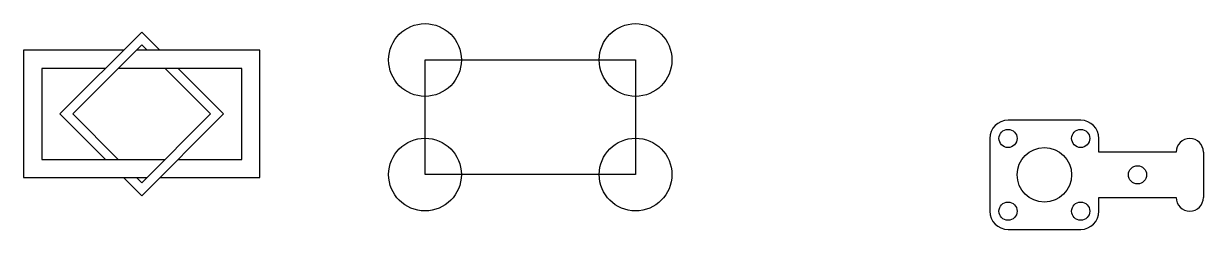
# Model space of a CAD drawing. Header units: millimetres. Extents: x 1988 to 2638, y 1220 to 1333.
import ezdxf

# ---------------------------------------------------------------- set-up
doc = ezdxf.new("R2010")
doc.units = ezdxf.units.MM

msp = doc.modelspace()

# ---------------------------------------------------------------- linework, layer by layer
for p, q in [((2053.48, 1328.31), (2008.48, 1283.31)), ((2053.48, 1328.31), (2063.48, 1318.31)), ((2053.48, 1321.24), (2015.55, 1283.31)), ((2053.48, 1321.24), (2056.41, 1318.31)), ((2209.36, 1312.98), (2325.22, 1312.98)), ((2209.36, 1249.99), (2209.36, 1312.98)), ((2325.22, 1312.98), (2325.22, 1249.99)), ((2066.41, 1308.31), (2091.41, 1283.31)), ((2073.48, 1308.31), (2098.48, 1283.31)), ((2008.48, 1283.31), (2033.48, 1258.31)), ((2015.55, 1283.31), (2040.55, 1258.31)), ((2098.48, 1283.31), (2053.48, 1238.31)), ((2091.41, 1283.31), (2053.48, 1245.38)), ((2570.19, 1279.85), (2530.19, 1279.85)), ((2520.19, 1269.85), (2520.19, 1229.85)), ((2580.19, 1262.35), (2580.19, 1269.85)), ((2637.69, 1262.35), (2637.69, 1237.35)), ((2043.48, 1248.31), (2053.48, 1238.31)), ((2050.55, 1248.31), (2053.48, 1245.38)), ((2325.22, 1249.99), (2209.36, 1249.99)), ((2580.19, 1229.85), (2580.19, 1237.35)), ((2530.19, 1219.85), (2570.19, 1219.85))]:
    msp.add_line(p, q)
for points in [[(2043.48, 1318.31), (1988.48, 1318.31), (1988.48, 1248.31), (2056.41, 1248.31)], [(2063.48, 1248.31), (2118.48, 1248.31), (2118.48, 1318.31), (2050.55, 1318.31)], [(2033.48, 1308.31), (1998.48, 1308.31), (1998.48, 1258.31), (2066.41, 1258.31)], [(2073.48, 1258.31), (2108.48, 1258.31), (2108.48, 1308.31), (2040.55, 1308.31)], [(2622.69, 1262.35), (2580.19, 1262.35)], [(2580.19, 1237.35), (2622.69, 1237.35)]]:
    msp.add_lwpolyline(points)
for centre, radius in [((2209.36, 1312.98), 20), ((2325.22, 1312.98), 20), ((2530.19, 1269.85), 5), ((2570.19, 1269.85), 5), ((2209.36, 1249.99), 20), ((2325.22, 1249.99), 20), ((2550.19, 1249.85), 15), ((2601.44, 1249.85), 5), ((2530.19, 1229.85), 5), ((2570.19, 1229.85), 5)]:
    msp.add_circle(centre, radius)
for centre, radius, start, end in [((2530.19, 1269.85), 10, 90, 180), ((2570.19, 1269.85), 10, 0, 90), ((2630.19, 1262.35), 7.5, 0, 180), ((2630.19, 1237.35), 7.5, 180, 0), ((2530.19, 1229.85), 10, 180, 270), ((2570.19, 1229.85), 10, 270, 0)]:
    msp.add_arc(centre, radius, start, end)

doc.saveas('drawing.dxf')
